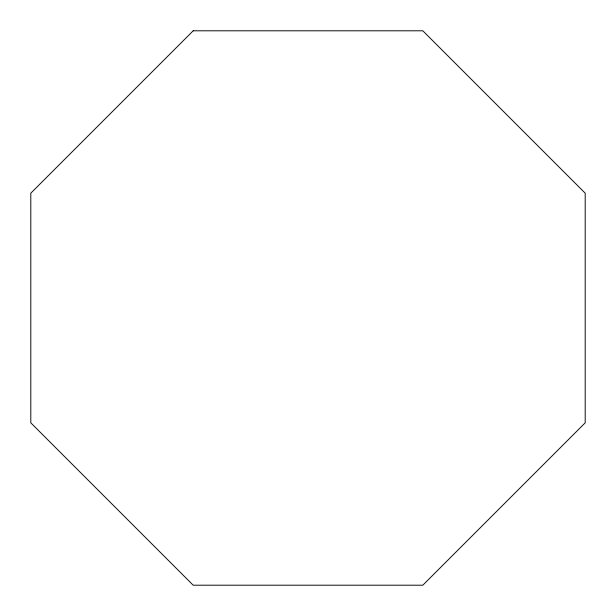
<?xml version="1.0" encoding="UTF-8"?>
<svg xmlns="http://www.w3.org/2000/svg" width="616" height="616" viewBox="0 0 616 616"><rect width="100%" height="100%" fill="white"/><g stroke="black" fill="none" stroke-linecap="round" stroke-linejoin="round"><path stroke-width="0.92" d="M193.178 30.8L30.8 193.178L30.8 422.822L193.178 585.2L422.822 585.2L585.2 422.822L585.2 193.178L422.822 30.8L193.178 30.8"/></g></svg>
